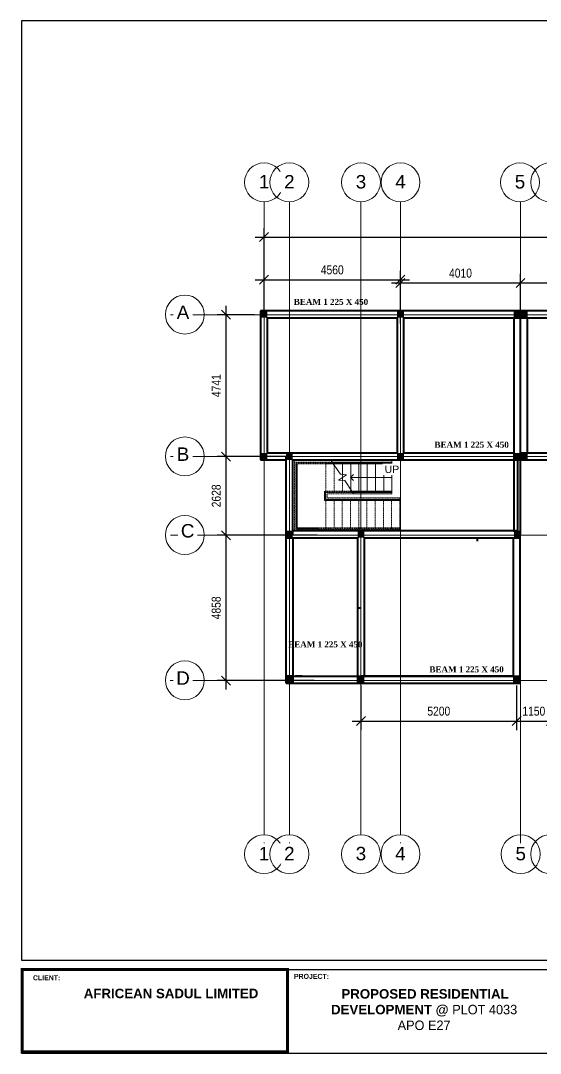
# Model space of a CAD drawing. Header units: inches. Extents: x 23 to 2032867, y 13 to 664695.
# Drawn here: x 680619 to 697983, y 3193 to 37714 of the extents above; entities that cross this region are included whole.
import ezdxf

# ---------------------------------------------------------------- set-up
doc = ezdxf.new("R2010")
doc.units = ezdxf.units.IN
doc.header["$MEASUREMENT"] = 0
doc.linetypes.add('Grid Line', pattern=[22.225, 12.7, -3.175, 3.175, -3.175])
doc.linetypes.add('Overhead', pattern=[3.96875, 2.38125, -1.5875])
for name, color, linetype, lineweight in [('A-ANNO-DIMS', 211, 'Continuous', 9), ('A-FLOR', 192, 'Continuous', 9), ('A-FLOR-HRAL', 11, 'Continuous', 9), ('A-FLOR-HRAL-MBND', 5, 'Overhead', 9), ('A-WALL', 7, 'Continuous', 9), ('S-GRID', 1, 'Continuous', 9), ('S-GRID-IDEN', 1, 'Continuous', 9), ('S-STRS', 31, 'Continuous', 9), ('S-STRS-ANNO', 31, 'Continuous', 9), ('S-STRS-MBND', 31, 'Overhead', 9), ('S-STRS-TEXT', 31, 'Continuous', 9)]:
    doc.layers.add(name, color=color, linetype=linetype, lineweight=lineweight)
for name, color, linetype in [('Annotation - Text', 7, 'Continuous'), ('dimensions', 1, 'Continuous'), ('F5', 5, 'Continuous')]:
    doc.layers.add(name, color=color, linetype=linetype)
doc.styles.add('Arial', font='arial.ttf', dxfattribs={"height": 250})
doc.styles.add('Arial_1', font='arial.ttf', dxfattribs={"height": 300})
doc.styles.add('GENERATED_STYLE_3', font='arialbd.ttf')
doc.styles.get("Standard").update_dxf_attribs({"font": 'arial.ttf'})
doc.styles.add('Technic', font='technic_.ttf', dxfattribs={"height": 300})
doc.dimstyles.new('LP_-_3mm_Technic', dxfattribs={"dimscale": 304.8, "dimtxt": 398.500345, "dimasz": 0.984252, "dimexe": 0.984252, "dimexo": 0.656168, "dimgap": 0.574147, "dimtad": 1, "dimdec": 0, "dimzin": 0, "dimdsep": 46, "dimtxsty": 'Technic', "dimblk1": 'OBLIQUE', "dimblk2": 'OBLIQUE', "dimsah": 1, "dimcen": 0.09, "dimdle": 0.984252, "dimazin": 0, "dimtfac": 1, "dimtdec": 4, "dimtix": 1, "dimtmove": 0, "dimatfit": 3, "dimfxl": 1, "dimtvp": 1, "dimtfill": 1, "dimtolj": 1, "dimtzin": 0, "dimarcsym": 2})

# ---------------------------------------------------------------- blocks, each defined once
blk = doc.blocks.new('Railing - Railing-258493-Level 1')
at = {"layer": 'A-FLOR-HRAL-MBND'}
for p, q in [((-4982, 3368), (-4982, 1162)), ((-3992, 3368), (-4982, 3368)), ((-4982, 3368), (-4982, 1162)), ((-3992, 3368), (-4982, 3368)), ((-4982, 3368), (-4982, 1162)), ((-3992, 3368), (-4982, 3368)), ((-4982, 3368), (-4982, 1162)), ((-3992, 3368), (-4982, 3368)), ((-4982, 3368), (-4982, 1162)), ((-3992, 3368), (-4982, 3368)), ((-4982, 3368), (-4982, 1162)), ((-3992, 3368), (-4982, 3368)), ((-4952, 3338), (-4952, 1192)), ((-3992, 3338), (-4952, 3338)), ((-4952, 3338), (-4952, 1192)), ((-3992, 3338), (-4952, 3338)), ((-4952, 3338), (-4952, 1192)), ((-3992, 3338), (-4952, 3338)), ((-4952, 3338), (-4952, 1192)), ((-3992, 3338), (-4952, 3338)), ((-4952, 3338), (-4952, 1192)), ((-3992, 3338), (-4952, 3338)), ((-4952, 3338), (-4952, 1192)), ((-3992, 3338), (-4952, 3338)), ((-3773, 3368), (-3992, 3368)), ((-3773, 3368), (-3992, 3368)), ((-3773, 3368), (-3992, 3368)), ((-3773, 3368), (-3992, 3368)), ((-3773, 3368), (-3992, 3368)), ((-3773, 3368), (-3992, 3368)), ((-3752, 3338), (-3992, 3338)), ((-3752, 3338), (-3992, 3338)), ((-3752, 3338), (-3992, 3338)), ((-3752, 3338), (-3992, 3338)), ((-3752, 3338), (-3992, 3338)), ((-3752, 3338), (-3992, 3338)), ((-4982, 1162), (-4267, 1162)), ((-4982, 1162), (-4267, 1162)), ((-4982, 1162), (-4267, 1162)), ((-4982, 1162), (-4267, 1162)), ((-4982, 1162), (-4267, 1162)), ((-4982, 1162), (-4267, 1162)), ((-4952, 1192), (-4267, 1192)), ((-4952, 1192), (-4267, 1192)), ((-4952, 1192), (-4267, 1192)), ((-4952, 1192), (-4267, 1192)), ((-4952, 1192), (-4267, 1192)), ((-4952, 1192), (-4267, 1192)), ((-4267, 1192), (-1517, 1192)), ((-4267, 1192), (-1517, 1192)), ((-4267, 1192), (-1517, 1192)), ((-4267, 1192), (-1517, 1192)), ((-4267, 1192), (-1517, 1192)), ((-4267, 1192), (-1517, 1192)), ((-4267, 1162), (-1517, 1162)), ((-4267, 1162), (-1517, 1162)), ((-4267, 1162), (-1517, 1162)), ((-4267, 1162), (-1517, 1162)), ((-4267, 1162), (-1517, 1162)), ((-4267, 1162), (-1517, 1162)), ((-1517, 1192), (-1517, 1162)), ((-1517, 1192), (-1517, 1162)), ((-1517, 1192), (-1517, 1162)), ((-1517, 1192), (-1517, 1162)), ((-1517, 1192), (-1517, 1162)), ((-1517, 1192), (-1517, 1162))]:
    blk.add_line(p, q, dxfattribs=at)
blk = doc.blocks.new('Railing - Railing-258497-Level 1')
at = {"layer": 'A-FLOR-HRAL-MBND'}
for p, q in [((-4032, 2419), (-4032, 2404)), ((-3992, 2419), (-4032, 2419)), ((-4032, 2419), (-4032, 2404)), ((-3992, 2419), (-4032, 2419)), ((-4032, 2419), (-4032, 2404)), ((-3992, 2419), (-4032, 2419)), ((-4032, 2419), (-4032, 2404)), ((-3992, 2419), (-4032, 2419)), ((-4032, 2419), (-4032, 2404)), ((-3992, 2419), (-4032, 2419)), ((-4032, 2419), (-4032, 2404)), ((-3992, 2419), (-4032, 2419)), ((-3115, 2419), (-3992, 2419)), ((-3115, 2419), (-3992, 2419)), ((-3115, 2419), (-3992, 2419)), ((-3115, 2419), (-3992, 2419)), ((-3115, 2419), (-3992, 2419)), ((-3115, 2419), (-3992, 2419)), ((-3095, 2389), (-3997, 2389)), ((-3095, 2389), (-3997, 2389)), ((-3095, 2389), (-3997, 2389)), ((-3095, 2389), (-3997, 2389)), ((-3095, 2389), (-3997, 2389)), ((-3095, 2389), (-3997, 2389))]:
    blk.add_line(p, q, dxfattribs=at)
blk = doc.blocks.new('Top Rail Type - Top Rail_Internal_-258594-Level 1')
at = {"layer": 'A-FLOR-HRAL'}
for p, q in [((-1784, 3373), (-2021, 3373)), ((-2021, 3333), (-1784, 3333)), ((-1984, 3351), (-1984, 3356))]:
    blk.add_line(p, q, dxfattribs=at)
at = {"layer": 'A-FLOR-HRAL', "flags": 128}
blk.add_lwpolyline([(-1784, 3355), (-1784, 3353), (-1784, 3351)], dxfattribs=at)
blk = doc.blocks.new('Top Rail Type - Top Rail_Internal_-V1-Level 1')
at = {"layer": 'A-FLOR-HRAL', "linetype": 'Overhead'}
for p, q in [((-4987, 3373), (-4987, 1157)), ((-3992, 3373), (-4987, 3373)), ((-4947, 3333), (-4947, 1197)), ((-3992, 3333), (-4947, 3333)), ((-3776, 3373), (-3992, 3373)), ((-3749, 3333), (-3992, 3333)), ((-4987, 1157), (-4267, 1157)), ((-4947, 1197), (-4267, 1197)), ((-4267, 1197), (-1517, 1197)), ((-4267, 1157), (-1517, 1157)), ((-1517, 1197), (-1517, 1157))]:
    blk.add_line(p, q, dxfattribs=at)
at = {"layer": 'A-FLOR-HRAL'}
for p, q in [((-3776, 3373), (-3749, 3333)), ((-1784, 3373), (-3776, 3373)), ((-1784, 3333), (-3749, 3333)), ((-1784, 3333), (-1784, 3373))]:
    blk.add_line(p, q, dxfattribs=at)
blk = doc.blocks.new('Top Rail Type - Top Rail_Internal_-258609-Level 1')
at = {"layer": 'A-FLOR-HRAL'}
for p, q in [((-1784, 2424), (-2021, 2424)), ((-2021, 2384), (-1784, 2384)), ((-1984, 2402), (-1984, 2406))]:
    blk.add_line(p, q, dxfattribs=at)
at = {"layer": 'A-FLOR-HRAL', "flags": 128}
blk.add_lwpolyline([(-1784, 2406), (-1784, 2404), (-1784, 2402)], dxfattribs=at)
blk = doc.blocks.new('Top Rail Type - Top Rail_Internal_-V2-Level 1')
at = {"layer": 'A-FLOR-HRAL', "linetype": 'Overhead'}
for p, q in [((-4017, 2384), (-4017, 2424)), ((-3119, 2424), (-4017, 2424)), ((-3091, 2384), (-4017, 2384))]:
    blk.add_line(p, q, dxfattribs=at)
at = {"layer": 'A-FLOR-HRAL'}
for p, q in [((-3119, 2424), (-3091, 2384)), ((-1784, 2424), (-3119, 2424)), ((-1784, 2384), (-1784, 2424)), ((-3997, 2404), (-4037, 2404)), ((-4037, 2404), (-4037, 2106)), ((-4037, 2106), (-1517, 2106)), ((-3997, 2404), (-3997, 2146)), ((-3997, 2146), (-1517, 2146)), ((-1784, 2384), (-3091, 2384)), ((-1517, 2146), (-1517, 2106))]:
    blk.add_line(p, q, dxfattribs=at)
blk = doc.blocks.new('_Oblique')
at = {"color": 0, "linetype": 'ByBlock', "lineweight": -2}
blk.add_line((-0.5, -0.5), (0.5, 0.5), dxfattribs=at)
blk = doc.blocks.new('*D368')
at = {"layer": 'A-ANNO-DIMS', "color": 0, "lineweight": -2, "transparency": 16777216}
for p, q in [((689682, 23142), (687183, 23142)), ((687483, 20214), (687483, 23442)), ((690529, 20514), (687183, 20514))]:
    blk.add_line(p, q, dxfattribs=at)
at = {"layer": 'Defpoints', "color": 0, "transparency": 16777216}
for p in [(687483, 23142), (689882, 23142), (690729, 20514)]:
    blk.add_point(p, dxfattribs=at)
at = {"layer": 'A-ANNO-DIMS', "color": 0, "lineweight": -2, "transparency": 16777216, "xscale": 299.9999841142121, "yscale": 299.9999841142121, "zscale": 299.9999841142121}
for p, rotation in [((687483, 23142), 90), ((687483, 20514), 270)]:
    blk.add_blockref('_Oblique', p, dxfattribs=dict(at, rotation=rotation))
at = {"layer": 'A-ANNO-DIMS', "color": 0, "transparency": 16777216, "insert": (687155, 21828), "char_height": 300, "attachment_point": 5, "rotation": 90, "style": 'Technic', "bg_fill": 3, "box_fill_scale": 1.25, "bg_fill_color": 256, "bg_fill_true_color": 13158600, "bg_fill_transparency": 0}
blk.add_mtext('\\A1;2628', dxfattribs=at)
blk = doc.blocks.new('*D369')
at = {"layer": 'A-ANNO-DIMS', "color": 0, "lineweight": -2, "transparency": 16777216}
for p, q in [((687483, 22842), (687483, 28183)), ((688435, 27883), (687183, 27883)), ((689682, 23142), (687183, 23142))]:
    blk.add_line(p, q, dxfattribs=at)
at = {"layer": 'Defpoints', "color": 0, "transparency": 16777216}
for p in [(687483, 27883), (688635, 27883), (689882, 23142)]:
    blk.add_point(p, dxfattribs=at)
at = {"layer": 'A-ANNO-DIMS', "color": 0, "lineweight": -2, "transparency": 16777216, "xscale": 299.9999841142121, "yscale": 299.9999841142121, "zscale": 299.9999841142121}
for p, rotation in [((687483, 27883), 90), ((687483, 23142), 270)]:
    blk.add_blockref('_Oblique', p, dxfattribs=dict(at, rotation=rotation))
at = {"layer": 'A-ANNO-DIMS', "color": 0, "transparency": 16777216, "insert": (687156, 25512), "char_height": 300, "attachment_point": 5, "rotation": 90, "style": 'Technic', "bg_fill": 3, "box_fill_scale": 1.25, "bg_fill_color": 256, "bg_fill_true_color": 13158600, "bg_fill_transparency": 0}
blk.add_mtext('\\A1;4741', dxfattribs=at)
blk = doc.blocks.new('*D370')
at = {"layer": 'A-ANNO-DIMS', "color": 0, "lineweight": -2, "transparency": 16777216}
for p, q in [((693310, 27807), (693310, 29245)), ((697320, 27922), (697320, 29245)), ((693010, 28945), (697620, 28945))]:
    blk.add_line(p, q, dxfattribs=at)
at = {"layer": 'Defpoints', "color": 0, "transparency": 16777216}
for p in [(697320, 28945), (697320, 27722), (693310, 27607)]:
    blk.add_point(p, dxfattribs=at)
at = {"layer": 'A-ANNO-DIMS', "color": 0, "lineweight": -2, "transparency": 16777216, "xscale": 299.9999841142121, "yscale": 299.9999841142121, "zscale": 299.9999841142121, "rotation": 180}
blk.add_blockref('_Oblique', (693310, 28945), dxfattribs=at)
at = {"layer": 'A-ANNO-DIMS', "color": 0, "lineweight": -2, "transparency": 16777216, "xscale": 299.9999841142121, "yscale": 299.9999841142121, "zscale": 299.9999841142121}
blk.add_blockref('_Oblique', (697320, 28945), dxfattribs=at)
at = {"layer": 'A-ANNO-DIMS', "color": 0, "transparency": 16777216, "insert": (695315, 29273), "char_height": 300, "attachment_point": 5, "style": 'Technic', "bg_fill": 3, "box_fill_scale": 1.25, "bg_fill_color": 256, "bg_fill_true_color": 13158600, "bg_fill_transparency": 0}
blk.add_mtext('\\A1;4010', dxfattribs=at)
blk = doc.blocks.new('*D371')
at = {"layer": 'A-ANNO-DIMS', "color": 0, "lineweight": -2, "transparency": 16777216}
for p, q in [((697190, 15486), (697190, 14001)), ((698340, 15487), (698340, 14001)), ((696890, 14301), (698640, 14301))]:
    blk.add_line(p, q, dxfattribs=at)
at = {"layer": 'Defpoints', "color": 0, "transparency": 16777216}
for p in [(697190, 15686), (698340, 15687)]:
    blk.add_point(p, dxfattribs=at)
at = {"layer": 'A-ANNO-DIMS', "color": 0, "lineweight": -2, "transparency": 16777216, "xscale": 299.9999841142121, "yscale": 299.9999841142121, "zscale": 299.9999841142121, "rotation": 180}
blk.add_blockref('_Oblique', (697190, 14301), dxfattribs=at)
at = {"layer": 'A-ANNO-DIMS', "color": 0, "lineweight": -2, "transparency": 16777216, "xscale": 299.9999841142121, "yscale": 299.9999841142121, "zscale": 299.9999841142121}
blk.add_blockref('_Oblique', (698340, 14301), dxfattribs=at)
at = {"layer": 'A-ANNO-DIMS', "color": 0, "transparency": 16777216, "insert": (697765, 14630), "char_height": 300, "attachment_point": 5, "style": 'Technic', "bg_fill": 3, "box_fill_scale": 1.25, "bg_fill_color": 256, "bg_fill_true_color": 13158600, "bg_fill_transparency": 0}
blk.add_mtext('\\A1;1150', dxfattribs=at)
at = {"layer": 'Defpoints', "color": 0, "transparency": 16777216}
blk.add_point((698340, 14301), dxfattribs=at)
blk = doc.blocks.new('*D372')
at = {"layer": 'A-ANNO-DIMS', "color": 0, "lineweight": -2, "transparency": 16777216}
for p, q in [((691990, 15486), (691990, 14001)), ((697190, 15486), (697190, 14001)), ((691690, 14301), (697490, 14301))]:
    blk.add_line(p, q, dxfattribs=at)
at = {"layer": 'Defpoints', "color": 0, "transparency": 16777216}
for p in [(691990, 15686), (697190, 15686), (697190, 14301)]:
    blk.add_point(p, dxfattribs=at)
at = {"layer": 'A-ANNO-DIMS', "color": 0, "lineweight": -2, "transparency": 16777216, "xscale": 299.9999841142121, "yscale": 299.9999841142121, "zscale": 299.9999841142121, "rotation": 180}
blk.add_blockref('_Oblique', (691990, 14301), dxfattribs=at)
at = {"layer": 'A-ANNO-DIMS', "color": 0, "lineweight": -2, "transparency": 16777216, "xscale": 299.9999841142121, "yscale": 299.9999841142121, "zscale": 299.9999841142121}
blk.add_blockref('_Oblique', (697190, 14301), dxfattribs=at)
at = {"layer": 'A-ANNO-DIMS', "color": 0, "transparency": 16777216, "insert": (694590, 14630), "char_height": 300, "attachment_point": 5, "style": 'Technic', "bg_fill": 3, "box_fill_scale": 1.25, "bg_fill_color": 256, "bg_fill_true_color": 13158600, "bg_fill_transparency": 0}
blk.add_mtext('\\A1;5200', dxfattribs=at)
blk = doc.blocks.new('Grid - M_Grid Head - Circle-45800-Level 1')
at = {"layer": 'S-GRID-IDEN'}
blk.add_circle((0, 0), 6.5, dxfattribs=at)
blk = doc.blocks.new('*D353')
at = {"layer": 'A-ANNO-DIMS', "color": 0, "lineweight": -2, "transparency": 16777216}
for p, q in [((688750, 28211), (688750, 30778)), ((723364, 28211), (723364, 30778)), ((688450, 30478), (723664, 30478))]:
    blk.add_line(p, q, dxfattribs=at)
at = {"layer": 'Defpoints', "color": 0, "transparency": 16777216}
for p in [(723364, 30478), (688750, 28011), (723364, 28011)]:
    blk.add_point(p, dxfattribs=at)
at = {"layer": 'A-ANNO-DIMS', "color": 0, "lineweight": -2, "transparency": 16777216, "xscale": 299.9999841142121, "yscale": 299.9999841142121, "zscale": 299.9999841142121, "rotation": 180}
blk.add_blockref('_Oblique', (688750, 30478), dxfattribs=at)
at = {"layer": 'A-ANNO-DIMS', "color": 0, "lineweight": -2, "transparency": 16777216, "xscale": 299.9999841142121, "yscale": 299.9999841142121, "zscale": 299.9999841142121}
blk.add_blockref('_Oblique', (723364, 30478), dxfattribs=at)
at = {"layer": 'A-ANNO-DIMS', "color": 0, "transparency": 16777216, "insert": (704354, 30809), "char_height": 300, "attachment_point": 5, "style": 'Technic', "bg_fill": 3, "box_fill_scale": 1.25, "bg_fill_color": 256, "bg_fill_true_color": 13158600, "bg_fill_transparency": 0}
blk.add_mtext('\\A1;34614', dxfattribs=at)
blk = doc.blocks.new('*D354')
at = {"layer": 'A-ANNO-DIMS', "color": 0, "lineweight": -2, "transparency": 16777216}
for p, q in [((687483, 15356), (687483, 20814)), ((689512, 20514), (687183, 20514)), ((690427, 15656), (687183, 15656))]:
    blk.add_line(p, q, dxfattribs=at)
at = {"layer": 'Defpoints', "color": 0, "transparency": 16777216}
for p in [(687483, 20514), (689712, 20514), (690627, 15656)]:
    blk.add_point(p, dxfattribs=at)
at = {"layer": 'A-ANNO-DIMS', "color": 0, "lineweight": -2, "transparency": 16777216, "xscale": 299.9999841142121, "yscale": 299.9999841142121, "zscale": 299.9999841142121}
for p, rotation in [((687483, 20514), 90), ((687483, 15656), 270)]:
    blk.add_blockref('_Oblique', p, dxfattribs=dict(at, rotation=rotation))
at = {"layer": 'A-ANNO-DIMS', "color": 0, "transparency": 16777216, "insert": (687154, 18085), "char_height": 300, "attachment_point": 5, "rotation": 90, "style": 'Technic', "bg_fill": 3, "box_fill_scale": 1.25, "bg_fill_color": 256, "bg_fill_true_color": 13158600, "bg_fill_transparency": 0}
blk.add_mtext('\\A1;4858', dxfattribs=at)
blk = doc.blocks.new('*D332')
at = {"layer": 'A-ANNO-DIMS', "color": 0, "lineweight": -2, "transparency": 16777216}
for p, q in [((688750, 27916), (688750, 29354)), ((693310, 27588), (693310, 29354)), ((688450, 29054), (693610, 29054))]:
    blk.add_line(p, q, dxfattribs=at)
at = {"layer": 'Defpoints', "color": 0, "transparency": 16777216}
for p in [(693310, 29054), (688750, 27716), (693310, 27388)]:
    blk.add_point(p, dxfattribs=at)
at = {"layer": 'A-ANNO-DIMS', "color": 0, "lineweight": -2, "transparency": 16777216, "xscale": 299.9999841142121, "yscale": 299.9999841142121, "zscale": 299.9999841142121, "rotation": 180}
blk.add_blockref('_Oblique', (688750, 29054), dxfattribs=at)
at = {"layer": 'A-ANNO-DIMS', "color": 0, "lineweight": -2, "transparency": 16777216, "xscale": 299.9999841142121, "yscale": 299.9999841142121, "zscale": 299.9999841142121}
blk.add_blockref('_Oblique', (693310, 29054), dxfattribs=at)
at = {"layer": 'A-ANNO-DIMS', "color": 0, "transparency": 16777216, "insert": (691030, 29382), "char_height": 300, "attachment_point": 5, "style": 'Technic', "bg_fill": 3, "box_fill_scale": 1.25, "bg_fill_color": 256, "bg_fill_true_color": 13158600, "bg_fill_transparency": 0}
blk.add_mtext('\\A1;4560', dxfattribs=at)
blk = doc.blocks.new('*D333')
at = {"layer": 'A-ANNO-DIMS', "color": 0, "lineweight": -2, "transparency": 16777216}
for p, q in [((697320, 27807), (697320, 29245)), ((701998, 27480), (701998, 29245)), ((697020, 28945), (702298, 28945))]:
    blk.add_line(p, q, dxfattribs=at)
at = {"layer": 'Defpoints', "color": 0, "transparency": 16777216}
for p in [(701998, 28945), (697320, 27607), (701998, 27280)]:
    blk.add_point(p, dxfattribs=at)
at = {"layer": 'A-ANNO-DIMS', "color": 0, "lineweight": -2, "transparency": 16777216, "xscale": 299.9999841142121, "yscale": 299.9999841142121, "zscale": 299.9999841142121, "rotation": 180}
blk.add_blockref('_Oblique', (697320, 28945), dxfattribs=at)
at = {"layer": 'A-ANNO-DIMS', "color": 0, "lineweight": -2, "transparency": 16777216, "xscale": 299.9999841142121, "yscale": 299.9999841142121, "zscale": 299.9999841142121}
blk.add_blockref('_Oblique', (701998, 28945), dxfattribs=at)
at = {"layer": 'A-ANNO-DIMS', "color": 0, "transparency": 16777216, "insert": (699659, 29274), "char_height": 300, "attachment_point": 5, "style": 'Technic', "bg_fill": 3, "box_fill_scale": 1.25, "bg_fill_color": 256, "bg_fill_true_color": 13158600, "bg_fill_transparency": 0}
blk.add_mtext('\\A1;4678', dxfattribs=at)

msp = doc.modelspace()

# ---------------------------------------------------------------- hatches: boundary and pattern name
at = {"linetype": 'Continuous', "lineweight": 35}
h = msp.add_hatch(color=256, dxfattribs=at)
h.set_gradient(color1=(0, 0, 15), color2=(0, 0, 0), one_color=1)
h.paths.add_polyline_path([(697217.637, 23260.87), (697094.923, 23260.87), (697094.923, 23030.87), (697217.637, 23030.87)])
h.paths.add_polyline_path([(697324.923, 23260.87), (697217.637, 23260.87), (697217.637, 23030.87), (697324.923, 23030.87)])
h = msp.add_hatch(color=256, dxfattribs=at)
h.set_gradient(color1=(0, 0, 15), color2=(0, 0, 0), one_color=1)
h.paths.add_polyline_path([(697447.637, 23260.87), (697324.923, 23260.87), (697324.923, 23030.87), (697447.637, 23030.87)])
h.paths.add_polyline_path([(697554.923, 23260.87), (697447.637, 23260.87), (697447.637, 23030.87), (697554.923, 23030.87)])
h = msp.add_hatch(color=256, dxfattribs=at)
h.set_gradient(color1=(0, 0, 15), color2=(0, 0, 0), one_color=1)
h.paths.add_polyline_path([(691991.818, 20655.87), (691874.828, 20655.87), (691874.828, 20430.87), (691991.818, 20430.87)])
h.paths.add_polyline_path([(692099.103, 20655.87), (691991.818, 20655.87), (691991.818, 20430.87), (692099.103, 20430.87)])
h = msp.add_hatch(color=256, dxfattribs=at)
h.set_gradient(color1=(0, 0, 15), color2=(0, 0, 0), one_color=1)
h.paths.add_polyline_path([(697221.318, 20660.87), (697098.603, 20660.87), (697098.603, 20430.87), (697221.318, 20430.87)])
h.paths.add_polyline_path([(697328.603, 20660.87), (697221.318, 20660.87), (697221.318, 20430.87), (697328.603, 20430.87)])
h = msp.add_hatch(color=256, dxfattribs=at)
h.set_gradient(color1=(0, 0, 15), color2=(0, 0, 0), one_color=1)
h.paths.add_polyline_path([(689604.887, 15800.87), (689482.173, 15800.87), (689482.173, 15570.87), (689604.887, 15570.87)])
h.paths.add_polyline_path([(689712.173, 15800.87), (689604.887, 15800.87), (689604.887, 15570.87), (689712.173, 15570.87)])

# ---------------------------------------------------------------- linework, layer by layer
at = {"lineweight": 9}
msp.add_line((689538.085, 5996.071), (698714.678, 5996.071), dxfattribs=at)
for p, q in [((680669.21, 3243.798), (680669.21, 4878.162)), ((685627.594, 3243.798), (689538.085, 3243.798))]:
    msp.add_line(p, q)
at = {"const_width": 100.777}
msp.add_lwpolyline([(680669.21, 5996.071), (689538.085, 5996.071), (689538.085, 3243.798), (680669.21, 3243.798)], close=True, dxfattribs=at)
msp.add_lwpolyline([(732350.927, 3193.41), (680655.749, 3193.41), (680669.21, 5996.071), (732350.927, 5996.071)], close=True)
at = {"layer": 'A-FLOR'}
for p, q in [((697094.923, 28010.87), (693424.923, 28010.87)), ((697304.923, 16671.629), (697314.923, 16671.629)), ((689482.173, 15571.629), (689494.923, 15571.629))]:
    msp.add_line(p, q, dxfattribs=at)
at = {"layer": 'A-WALL', "lineweight": 35}
for p, q in [((690129.923, 28010.87), (688634.923, 28010.87)), ((688634.923, 28010.87), (688634.923, 23030.87)), ((693424.923, 28010.87), (690100.352, 28010.87)), ((698709.923, 28010.87), (693424.923, 28010.87)), ((688864.923, 27780.87), (690129.923, 27780.87)), ((688864.923, 23260.87), (688864.923, 27780.87)), ((690129.923, 27780.87), (693194.923, 27780.87)), ((693194.923, 27780.87), (693194.923, 27595.87)), ((693194.923, 27640.618), (693194.923, 24395.87)), ((693424.923, 26280.87), (693424.923, 27780.87)), ((693424.923, 27780.87), (698709.923, 27780.87)), ((697094.923, 27780.87), (697094.923, 26510.87)), ((697324.923, 23260.87), (697324.923, 27780.87)), ((697549.923, 23260.87), (697549.923, 27780.87)), ((693424.923, 24395.87), (693424.923, 26280.87)), ((697094.923, 26510.87), (697094.923, 24320.87)), ((693194.923, 24395.87), (693194.923, 23260.87)), ((693424.923, 23260.87), (693424.923, 24395.87)), ((697094.923, 24320.87), (697094.923, 23260.87)), ((697094.923, 23490.87), (697094.923, 20623.419)), ((697324.923, 20543.423), (697324.923, 23490.87)), ((693194.923, 23260.87), (688864.923, 23260.87)), ((689482.173, 23141.841), (689482.173, 22745.87)), ((697094.923, 23260.87), (693424.923, 23260.87)), ((694994.923, 23260.87), (693424.923, 23260.87)), ((697216.831, 23260.87), (697216.831, 20393.419)), ((698224.923, 23260.87), (697324.923, 23260.87)), ((697324.923, 23030.87), (697324.923, 23141.841)), ((688634.923, 23030.87), (689482.173, 23030.87)), ((689482.173, 23030.87), (689482.173, 20430.87)), ((689712.173, 22745.87), (689712.173, 23030.87)), ((689712.173, 20513.923), (689712.173, 23030.87)), ((689712.173, 23030.87), (698224.923, 23030.87)), ((689482.173, 20430.87), (691874.923, 20430.87)), ((689482.173, 20430.87), (689482.173, 15571.629)), ((696104.923, 20660.87), (689712.173, 20660.87)), ((691874.923, 20430.87), (691874.923, 18085.87)), ((691988.923, 20430.87), (691989.244, 20430.87)), ((692104.923, 15800.87), (692104.923, 20430.87)), ((692104.923, 20430.87), (696104.923, 20430.87)), ((693309.923, 20430.87), (697304.923, 20430.87)), ((695874.923, 20430.87), (695874.923, 20315.919)), ((697216.831, 20660.87), (696104.923, 20660.87)), ((697074.923, 20430.87), (697074.923, 15800.87)), ((697304.923, 16671.629), (697304.923, 20430.87)), ((691874.923, 18085.87), (691874.923, 15570.87)), ((691874.923, 18085.87), (691971.923, 18085.87)), ((697304.923, 15570.87), (697304.923, 16671.629)), ((692104.923, 15800.87), (692104.923, 16285.87)), ((689724.923, 15800.87), (689494.923, 15800.87)), ((689494.923, 15800.87), (689494.923, 15570.87)), ((689494.923, 15570.87), (689724.923, 15570.87)), ((689724.923, 15800.87), (697304.923, 15800.87)), ((689724.923, 15570.87), (689724.923, 15800.87)), ((689724.923, 15571.629), (689797.394, 15571.629)), ((690027.394, 15800.87), (689797.394, 15800.87)), ((689797.394, 15570.87), (690027.394, 15570.87)), ((690027.394, 15571.629), (691874.923, 15571.629)), ((691874.923, 15570.87), (693689.923, 15570.87)), ((695489.923, 15800.87), (691989.244, 15800.87)), ((691989.244, 15570.87), (697304.923, 15570.87)), ((697074.923, 15800.87), (695489.923, 15800.87))]:
    msp.add_line(p, q, dxfattribs=at)
at = {"layer": 'A-WALL'}
for p, q in [((689712.173, 22745.87), (689712.173, 20945.87)), ((691874.923, 16285.87), (691874.923, 18085.87))]:
    msp.add_line(p, q, dxfattribs=at)
at = {"layer": 'S-GRID', "linetype": 'Grid Line'}
for p, q in [((688749.923, 10245.821), (688749.923, 9954.069)), ((689597.173, 10245.821), (689597.173, 9954.069)), ((693309.923, 10245.821), (693309.923, 9954.069))]:
    msp.add_line(p, q, dxfattribs=at)
at = {"layer": 'S-STRS'}
for p, q in [((691026.858, 22944.107), (690992.222, 22994.107)), ((693023.222, 22994.107), (690992.222, 22994.107)), ((690992.222, 22994.107), (691026.858, 22944.107)), ((691030.599, 22938.707), (691026.858, 22944.107)), ((693023.222, 22944.107), (691026.858, 22944.107)), ((691300.902, 22548.505), (691058.308, 22898.707)), ((691098.222, 22944.107), (691098.222, 22938.707)), ((691098.222, 22898.707), (691098.222, 22841.089)), ((691373.222, 22944.107), (691373.222, 22938.707)), ((691373.222, 22898.707), (691373.222, 22543.513)), ((691648.222, 22944.107), (691648.222, 22938.707)), ((691648.222, 22898.707), (691648.222, 22047.126)), ((691923.222, 22944.107), (691923.222, 22938.707)), ((691923.222, 22898.707), (691923.222, 21989.507)), ((692198.222, 22944.107), (692198.222, 22938.707)), ((692198.222, 22898.707), (692198.222, 21989.507)), ((692473.222, 22944.107), (692473.222, 22938.707)), ((692473.222, 22898.707), (692473.222, 21989.507)), ((692748.222, 22944.107), (692748.222, 22938.707)), ((692748.222, 22898.707), (692748.222, 21989.507)), ((693023.222, 22994.107), (693023.222, 22944.107)), ((693023.222, 22944.107), (693023.222, 22938.707)), ((693023.222, 22898.707), (693023.222, 21989.507)), ((691242.724, 22353.708), (691503.719, 22534.506)), ((691503.719, 22534.506), (691300.902, 22548.505)), ((691373.222, 22444.107), (691373.222, 22344.701)), ((691445.541, 22339.709), (691242.724, 22353.708)), ((691688.136, 21989.507), (691445.541, 22339.709)), ((691719.585, 21944.107), (691715.845, 21949.507)), ((691754.222, 21894.107), (691719.585, 21944.107)), ((693023.222, 21944.107), (691719.585, 21944.107)), ((691719.585, 21944.107), (691754.222, 21894.107)), ((693023.222, 21894.107), (691754.222, 21894.107)), ((691923.222, 21949.507), (691923.222, 21944.107)), ((692198.222, 21949.507), (692198.222, 21944.107)), ((692473.222, 21949.507), (692473.222, 21944.107)), ((692748.222, 21949.507), (692748.222, 21944.107)), ((693023.222, 21949.507), (693023.222, 21944.107)), ((693023.222, 21944.107), (693023.222, 21894.107))]:
    msp.add_line(p, q, dxfattribs=at)
at = {"layer": 'S-STRS-ANNO'}
for p, q in [((691740.674, 22541.698), (691643.084, 22444.107)), ((691740.674, 22346.517), (691643.084, 22444.107)), ((691919.111, 22444.107), (691648.222, 22444.107)), ((692195.139, 22444.107), (691923.222, 22444.107)), ((692471.166, 22444.107), (692198.222, 22444.107)), ((692747.194, 22444.107), (692473.222, 22444.107)), ((693023.222, 22444.107), (692748.222, 22444.107))]:
    msp.add_line(p, q, dxfattribs=at)
at = {"layer": 'S-STRS-MBND'}
for p, q in [((689765.001, 22994.107), (689765.001, 20666.684)), ((690815.001, 22994.107), (689765.001, 22994.107)), ((689815.001, 22944.107), (689815.001, 20716.684)), ((690815.001, 22944.107), (689815.001, 22944.107)), ((689815.001, 22944.107), (689815.001, 20716.684)), ((690815.001, 22944.107), (689815.001, 22944.107)), ((690992.222, 22994.107), (690815.001, 22994.107)), ((690815.001, 22944.107), (690815.001, 21944.107)), ((691026.858, 22944.107), (690815.001, 22944.107)), ((691026.858, 22944.107), (690815.001, 22944.107)), ((691098.222, 22841.089), (691098.222, 21944.107)), ((691373.222, 22543.513), (691373.222, 22444.107)), ((691373.222, 22344.701), (691373.222, 21944.107)), ((690815.001, 21944.107), (690815.001, 21716.684)), ((691719.585, 21944.107), (690815.001, 21944.107)), ((690815.001, 21944.107), (690815.001, 21716.684)), ((691719.585, 21944.107), (690815.001, 21944.107)), ((690865.001, 21894.107), (690865.001, 21766.684)), ((691754.222, 21894.107), (690865.001, 21894.107)), ((690865.001, 21766.684), (693290.001, 21766.684)), ((691648.222, 22047.126), (691648.222, 21944.107)), ((693290.001, 21766.684), (693290.001, 21716.684)), ((690815.001, 21711.284), (690815.001, 21716.684)), ((690815.001, 21716.684), (693290.001, 21716.684)), ((690815.001, 21716.684), (693290.001, 21716.684)), ((690815.001, 20716.684), (690815.001, 21671.284)), ((691090.001, 21711.284), (691090.001, 21716.684)), ((691090.001, 20716.684), (691090.001, 21671.284)), ((691365.001, 21711.284), (691365.001, 21716.684)), ((691365.001, 20716.684), (691365.001, 21671.284)), ((691640.001, 21711.284), (691640.001, 21716.684)), ((691640.001, 20716.684), (691640.001, 21671.284)), ((691915.001, 21711.284), (691915.001, 21716.684)), ((691915.001, 20716.684), (691915.001, 21671.284)), ((692190.001, 21711.284), (692190.001, 21716.684)), ((692190.001, 20716.684), (692190.001, 21671.284)), ((692465.001, 21711.284), (692465.001, 21716.684)), ((692465.001, 20716.684), (692465.001, 21671.284)), ((692740.001, 21711.284), (692740.001, 21716.684)), ((692740.001, 20716.684), (692740.001, 21671.284)), ((693015.001, 21711.284), (693015.001, 21716.684)), ((693015.001, 20716.684), (693015.001, 21671.284)), ((693290.001, 21711.284), (693290.001, 21716.684)), ((693290.001, 20716.684), (693290.001, 21671.284)), ((689815.001, 20716.684), (690815.001, 20716.684)), ((689815.001, 20716.684), (690815.001, 20716.684)), ((690815.001, 20716.684), (693290.001, 20716.684)), ((690815.001, 20716.684), (693290.001, 20716.684)), ((693290.001, 20666.684), (693290.001, 20716.684)), ((689765.001, 20666.684), (690815.001, 20666.684)), ((690815.001, 20666.684), (693290.001, 20666.684))]:
    msp.add_line(p, q, dxfattribs=at)

# ---------------------------------------------------------------- block references
at = {"layer": 'A-FLOR-HRAL'}
for name in ['Top Rail Type - Top Rail_Internal_-V1-Level 1', 'Railing - Railing-258493-Level 1', 'Top Rail Type - Top Rail_Internal_-258594-Level 1', 'Top Rail Type - Top Rail_Internal_-V2-Level 1', 'Railing - Railing-258497-Level 1', 'Top Rail Type - Top Rail_Internal_-258609-Level 1']:
    msp.add_blockref(name, (694806.919, 19565.251), dxfattribs=at)
at = {"layer": 'S-GRID-IDEN', "xscale": 99.99999999999993, "yscale": 99.99999999999993, "zscale": 99.99999999999993, "rotation": 180}
for p in [(688749.923, 32309.351), (691989.244, 32309.351), (693309.923, 32309.351), (697302.717, 32309.351), (686103.389, 27888.718), (686103.369, 23147.877), (686103.389, 20519.958), (686103.389, 15662.373), (688749.004, 9851.609), (691988.326, 9851.609), (693309.004, 9851.609), (697326.798, 9851.609)]:
    msp.add_blockref('Grid - M_Grid Head - Circle-45800-Level 1', p, dxfattribs=at)

# ---------------------------------------------------------------- texts
at = {"char_height": 300, "attachment_point": 1}
for insert in [(694446.515, 23637.865), (694277.515, 16128.865)]:
    msp.add_mtext_dynamic_manual_height_columns('{\\fTimes New Roman|b1|i0|c0|p18;\\H0.66667x;BEAM 1 225 X 450} ', width=7248.12701, gutter_width=1, heights=[0], dxfattribs=dict(at, insert=insert))
at = {"layer": 'Annotation - Text', "color": 3, "linetype": 'Continuous', "lineweight": 20, "char_height": 317.22486, "width": 6766.08019, "attachment_point": 2, "line_spacing_factor": 0.992596, "style": 'GENERATED_STYLE_3'}
for s, insert in [('\\pi63.0992;AFRICEAN SADUL LIMITED', (685612.677, 5354.297)), ('\\pi63.0992;PROPOSED RESIDENTIAL DEVELOPMENT @ {\\fStencil|b0|i0|c0|p82;PLOT 4033 APO E27}', (694099.142, 5339.731))]:
    msp.add_mtext(s, dxfattribs=dict(at, insert=insert))
at = {"layer": 'F5', "color": 1, "lineweight": -2, "char_height": 166.0167, "width": 2510.01854, "attachment_point": 4}
for s, insert in [('{\\fArial|b1|i0|c0|p34;CLIENT:}', (681029.964, 5717.285)), ('{\\fArial|b1|i0|c0|p34;PROJECT:}', (689749.926, 5765.278))]:
    msp.add_mtext(s, dxfattribs=dict(at, insert=insert))

# ---------------------------------------------------------------- next in the draw order: texts
at = {"layer": 'S-GRID-IDEN', "char_height": 450, "width": 418.70402, "attachment_point": 2, "line_spacing_factor": 0.941778, "style": 'Arial_1', "bg_fill": 3, "box_fill_scale": 1.25, "bg_fill_color": 256, "bg_fill_true_color": 13158600, "bg_fill_transparency": 0}
for s, insert in [('1', (688750.045, 32553.562)), ('3', (691989.366, 32553.562)), ('4', (693310.045, 32553.562)), ('5', (697302.839, 32553.562)), ('1', (688749.126, 10095.821)), ('3', (691988.448, 10095.821)), ('4', (693309.126, 10095.821))]:
    msp.add_mtext(s, dxfattribs=dict(at, insert=insert))
at = {"layer": 'S-STRS-TEXT', "insert": (692781.891, 22843.222), "char_height": 250, "width": 579.19341, "attachment_point": 1, "line_spacing_factor": 0.941778, "style": 'Arial', "bg_fill": 3, "box_fill_scale": 1.25, "bg_fill_color": 256, "bg_fill_true_color": 13158600, "bg_fill_transparency": 0}
msp.add_mtext('UP', dxfattribs=at)

# ---------------------------------------------------------------- next in the draw order: dimensions: what is measured, and where the dimension line sits
at = {"layer": 'A-ANNO-DIMS'}
for base, p1, p2, override, picture, middle in [((697319.831, 28945.437), (693309.923, 27607.37), (697319.831, 27722.37), {"dimpost": '<>', "dimfxl": 3900}, '*D370', (695314.877, 29273.068)), ((698339.923, 14301.097), (697189.923, 15685.87), (698339.923, 15686.629), {"dimpost": '<>', "dimfxl": 1150.00025}, '*D371', (697764.923, 14629.606))]:
    dim = msp.add_linear_dim(base=base, p1=p1, p2=p2, dimstyle='LP_-_3mm_Technic', override=override, dxfattribs=at)
    dim.commit()
    dim.dimension.update_dxf_attribs({"geometry": picture, "text_midpoint": middle})
dim = msp.add_linear_dim(base=(687483.098, 23141.682), p1=(690729.173, 20513.682), p2=(689881.923, 23141.682), angle=90, dimstyle='LP_-_3mm_Technic', override={"dimpost": '<>', "dimfxl": 2734.562558}, dxfattribs=at)
dim.commit()
dim.dimension.update_dxf_attribs({"geometry": '*D368', "text_midpoint": (687154.809, 21827.682)})

# ---------------------------------------------------------------- next in the draw order: hatches: boundary and pattern name
at = {"linetype": 'Continuous', "lineweight": 35}
h = msp.add_hatch(color=256, dxfattribs=at)
h.set_gradient(color1=(0, 0, 15), color2=(0, 0, 0), one_color=1)
h.paths.add_polyline_path([(693317.637, 28010.87), (693194.923, 28010.87), (693194.923, 27780.87), (693317.637, 27780.87)])
h.paths.add_polyline_path([(693424.923, 28010.87), (693317.637, 28010.87), (693317.637, 27780.87), (693424.923, 27780.87)])
h = msp.add_hatch(color=256, dxfattribs=at)
h.set_gradient(color1=(0, 0, 15), color2=(0, 0, 0), one_color=1)
h.paths.add_polyline_path([(693317.637, 28005.87), (693200.648, 28005.87), (693200.648, 27780.87), (693317.637, 27780.87)])
h.paths.add_polyline_path([(693424.923, 28005.87), (693317.637, 28005.87), (693317.637, 27780.87), (693424.923, 27780.87)])
h = msp.add_hatch(color=256, dxfattribs=at)
h.set_gradient(color1=(0, 0, 15), color2=(0, 0, 0), one_color=1)
h.paths.add_polyline_path([(697217.637, 28010.87), (697094.923, 28010.87), (697094.923, 27780.87), (697217.637, 27780.87)])
h.paths.add_polyline_path([(697324.923, 28010.87), (697217.637, 28010.87), (697217.637, 27780.87), (697324.923, 27780.87)])
h = msp.add_hatch(color=256, dxfattribs=at)
h.set_gradient(color1=(0, 0, 15), color2=(0, 0, 0), one_color=1)
h.paths.add_polyline_path([(697217.637, 28005.87), (697100.648, 28005.87), (697100.648, 27780.87), (697217.637, 27780.87)])
h.paths.add_polyline_path([(697324.923, 28005.87), (697217.637, 28005.87), (697217.637, 27780.87), (697324.923, 27780.87)])
h = msp.add_hatch(color=256, dxfattribs=at)
h.set_gradient(color1=(0, 0, 15), color2=(0, 0, 0), one_color=1)
h.paths.add_polyline_path([(693317.637, 23260.87), (693194.923, 23260.87), (693194.923, 23030.87), (693317.637, 23030.87)])
h.paths.add_polyline_path([(693424.923, 23260.87), (693317.637, 23260.87), (693317.637, 23030.87), (693424.923, 23030.87)])
h = msp.add_hatch(color=256, dxfattribs=at)
h.set_gradient(color1=(0, 0, 15), color2=(0, 0, 0), one_color=1)
h.paths.add_polyline_path([(693317.637, 23255.87), (693200.648, 23255.87), (693200.648, 23030.87), (693317.637, 23030.87)])
h.paths.add_polyline_path([(693424.923, 23255.87), (693317.637, 23255.87), (693317.637, 23030.87), (693424.923, 23030.87)])
h = msp.add_hatch(color=256, dxfattribs=at)
h.set_gradient(color1=(0, 0, 15), color2=(0, 0, 0), one_color=1)
h.paths.add_polyline_path([(689604.887, 20660.87), (689482.173, 20660.87), (689482.173, 20430.87), (689604.887, 20430.87)])
h.paths.add_polyline_path([(689712.173, 20660.87), (689604.887, 20660.87), (689604.887, 20430.87), (689712.173, 20430.87)])
h = msp.add_hatch(color=256, dxfattribs=at)
h.set_gradient(color1=(0, 0, 15), color2=(0, 0, 0), one_color=1)
h.paths.add_polyline_path([(689604.887, 20655.87), (689487.898, 20655.87), (689487.898, 20430.87), (689604.887, 20430.87)])
h.paths.add_polyline_path([(689712.173, 20655.87), (689604.887, 20655.87), (689604.887, 20430.87), (689712.173, 20430.87)])

# ---------------------------------------------------------------- next in the draw order: linework, layer by layer
at = {"layer": 'S-GRID', "linetype": 'Grid Line'}
msp.add_line((685621.361, 20513.682), (725817.603, 20513.682), dxfattribs=at)

# ---------------------------------------------------------------- next in the draw order: block references
at = {"layer": 'S-GRID-IDEN', "xscale": 99.99999999999993, "yscale": 99.99999999999993, "zscale": 99.99999999999993, "rotation": 180}
for p in [(689597.173, 32309.351), (698311.642, 32309.351), (689596.254, 9851.609)]:
    msp.add_blockref('Grid - M_Grid Head - Circle-45800-Level 1', p, dxfattribs=at)

# ---------------------------------------------------------------- next in the draw order: dimensions: what is measured, and where the dimension line sits
at = {"layer": 'A-ANNO-DIMS'}
dim = msp.add_linear_dim(base=(687483.098, 27882.682), p1=(689881.923, 23141.682), p2=(688634.923, 27882.682), angle=90, dimstyle='LP_-_3mm_Technic', override={"dimpost": '<>', "dimfxl": 4750}, dxfattribs=at)
dim.commit()
dim.dimension.update_dxf_attribs({"geometry": '*D369', "text_midpoint": (687155.905, 25512.182)})
dim = msp.add_linear_dim(base=(697189.923, 14301.097), p1=(691989.923, 15685.87), p2=(697189.923, 15685.87), dimstyle='LP_-_3mm_Technic', override={"dimpost": '<>', "dimfxl": 5200}, dxfattribs=at)
dim.commit()
dim.dimension.update_dxf_attribs({"geometry": '*D372', "text_midpoint": (694589.923, 14629.606)})

# ---------------------------------------------------------------- next in the draw order: hatches: boundary and pattern name
at = {"linetype": 'Continuous', "lineweight": 35}
h = msp.add_hatch(color=256, dxfattribs=at)
h.set_gradient(color1=(0, 0, 15), color2=(0, 0, 0), one_color=1)
h.paths.add_polyline_path([(688757.637, 28010.87), (688634.923, 28010.87), (688634.923, 27780.87), (688757.637, 27780.87)])
h.paths.add_polyline_path([(688864.923, 28010.87), (688757.637, 28010.87), (688757.637, 27780.87), (688864.923, 27780.87)])
h = msp.add_hatch(color=256, dxfattribs=at)
h.set_gradient(color1=(0, 0, 15), color2=(0, 0, 0), one_color=1)
h.paths.add_polyline_path([(688757.637, 28005.87), (688640.648, 28005.87), (688640.648, 27780.87), (688757.637, 27780.87)])
h.paths.add_polyline_path([(688864.923, 28005.87), (688757.637, 28005.87), (688757.637, 27780.87), (688864.923, 27780.87)])
h = msp.add_hatch(color=256, dxfattribs=at)
h.set_gradient(color1=(0, 0, 15), color2=(0, 0, 0), one_color=1)
h.paths.add_polyline_path([(688757.637, 23260.87), (688634.923, 23260.87), (688634.923, 23030.87), (688757.637, 23030.87)])
h.paths.add_polyline_path([(688864.923, 23260.87), (688757.637, 23260.87), (688757.637, 23030.87), (688864.923, 23030.87)])
h = msp.add_hatch(color=256, dxfattribs=at)
h.set_gradient(color1=(0, 0, 15), color2=(0, 0, 0), one_color=1)
h.paths.add_polyline_path([(688757.637, 23255.87), (688640.648, 23255.87), (688640.648, 23030.87), (688757.637, 23030.87)])
h.paths.add_polyline_path([(688864.923, 23255.87), (688757.637, 23255.87), (688757.637, 23030.87), (688864.923, 23030.87)])
h = msp.add_hatch(color=256, dxfattribs=at)
h.set_gradient(color1=(0, 0, 15), color2=(0, 0, 0), one_color=1)
h.paths.add_polyline_path([(689604.887, 23260.87), (689482.173, 23260.87), (689482.173, 23030.87), (689604.887, 23030.87)])
h.paths.add_polyline_path([(689712.173, 23260.87), (689604.887, 23260.87), (689604.887, 23030.87), (689712.173, 23030.87)])
h = msp.add_hatch(color=256, dxfattribs=at)
h.set_gradient(color1=(0, 0, 15), color2=(0, 0, 0), one_color=1)
h.paths.add_polyline_path([(689604.887, 23255.87), (689487.898, 23255.87), (689487.898, 23030.87), (689604.887, 23030.87)])
h.paths.add_polyline_path([(689712.173, 23255.87), (689604.887, 23255.87), (689604.887, 23030.87), (689712.173, 23030.87)])
h = msp.add_hatch(color=256, dxfattribs=at)
h.set_gradient(color1=(0, 0, 15), color2=(0, 0, 0), one_color=1)
h.paths.add_polyline_path([(691997.637, 15800.87), (691874.923, 15800.87), (691874.923, 15570.87), (691997.637, 15570.87)])
h.paths.add_polyline_path([(692104.923, 15800.87), (691997.637, 15800.87), (691997.637, 15570.87), (692104.923, 15570.87)])
h = msp.add_hatch(color=256, dxfattribs=at)
h.set_gradient(color1=(0, 0, 15), color2=(0, 0, 0), one_color=1)
h.paths.add_polyline_path([(691997.637, 15795.87), (691880.648, 15795.87), (691880.648, 15570.87), (691997.637, 15570.87)])
h.paths.add_polyline_path([(692104.923, 15795.87), (691997.637, 15795.87), (691997.637, 15570.87), (692104.923, 15570.87)])
h = msp.add_hatch(color=256, dxfattribs=at)
h.set_gradient(color1=(0, 0, 15), color2=(0, 0, 0), one_color=1)
h.paths.add_polyline_path([(697197.637, 15800.87), (697074.923, 15800.87), (697074.923, 15570.87), (697197.637, 15570.87)])
h.paths.add_polyline_path([(697304.923, 15800.87), (697197.637, 15800.87), (697197.637, 15570.87), (697304.923, 15570.87)])

# ---------------------------------------------------------------- next in the draw order: linework, layer by layer
at = {"layer": 'S-GRID', "linetype": 'Grid Line'}
for p, q in [((688749.923, 31659.351), (688749.923, 10501.609)), ((689597.173, 31659.351), (689597.173, 10501.609)), ((691989.244, 31659.351), (691989.244, 10501.609)), ((693309.923, 31659.351), (693309.923, 10501.609)), ((697319.831, 31659.351), (697319.831, 9954.069)), ((685621.361, 27882.682), (725817.603, 27882.682)), ((685621.361, 23141.682), (725817.603, 23141.682)), ((685609.408, 15656.337), (725817.603, 15656.337)), ((685621.361, 15655.682), (725817.603, 15655.682))]:
    msp.add_line(p, q, dxfattribs=at)

# ---------------------------------------------------------------- next in the draw order: texts
at = {"layer": 'S-GRID-IDEN', "char_height": 450, "width": 418.70402, "attachment_point": 2, "line_spacing_factor": 0.941778, "style": 'Arial_1', "bg_fill": 3, "box_fill_scale": 1.25, "bg_fill_color": 256, "bg_fill_true_color": 13158600, "bg_fill_transparency": 0}
for s, insert in [('2', (689597.295, 32553.562)), ('C', (686197.259, 20886.94)), ('2', (689596.376, 10095.821))]:
    msp.add_mtext(s, dxfattribs=dict(at, insert=insert))

# ---------------------------------------------------------------- next in the draw order: texts
for s, insert in [('A', (686043.045, 28189.625)), ('B', (686043.025, 23448.784)), ('D', (686043.045, 15963.28)), ('5', (697326.92, 10095.821))]:
    msp.add_mtext(s, dxfattribs=dict(at, insert=insert))

# ---------------------------------------------------------------- next in the draw order: dimensions: what is measured, and where the dimension line sits
at = {"layer": 'A-ANNO-DIMS'}
dim = msp.add_linear_dim(base=(723364.188, 30477.533), p1=(688749.923, 28010.87), p2=(723364.188, 28010.87), dimstyle='LP_-_3mm_Technic', override={"dimpost": '<>', "dimfxl": 4560}, dxfattribs=at)
dim.commit()
dim.dimension.update_dxf_attribs({"geometry": '*D353', "text_midpoint": (704354.341, 30477.533), "dimtype": 160})
dim = msp.add_linear_dim(base=(687483.098, 20513.923), p1=(690626.923, 15656.337), p2=(689712.173, 20513.923), angle=90, dimstyle='LP_-_3mm_Technic', override={"dimpost": '<>', "dimfxl": 2734.562558}, dxfattribs=at)
dim.commit()
dim.dimension.update_dxf_attribs({"geometry": '*D354', "text_midpoint": (687153.931, 18085.13)})

# ---------------------------------------------------------------- next in the draw order: hatches: boundary and pattern name
at = {"linetype": 'Continuous', "lineweight": 35}
h = msp.add_hatch(color=256, dxfattribs=at)
h.set_gradient(color1=(0, 0, 15), color2=(0, 0, 0), one_color=1)
h.paths.add_polyline_path([(697447.637, 28010.87), (697324.923, 28010.87), (697324.923, 27780.87), (697447.637, 27780.87)])
h.paths.add_polyline_path([(697554.923, 28010.87), (697447.637, 28010.87), (697447.637, 27780.87), (697554.923, 27780.87)])

# ---------------------------------------------------------------- next in the draw order: linework, layer by layer
at = {"layer": 'A-WALL', "lineweight": 35}
msp.add_line((689712.173, 20430.87), (689712.173, 15571.629), dxfattribs=at)

# ---------------------------------------------------------------- next in the draw order: block references
at = {"layer": 'S-GRID-IDEN', "xscale": 99.99999999999993, "yscale": 99.99999999999993, "zscale": 99.99999999999993, "rotation": 180}
msp.add_blockref('Grid - M_Grid Head - Circle-45800-Level 1', (698310.724, 9851.609), dxfattribs=at)

# ---------------------------------------------------------------- next in the draw order: texts
at = {"char_height": 300, "attachment_point": 1}
for insert in [(689747.015, 28413.365), (689557.515, 16964.865)]:
    msp.add_mtext_dynamic_manual_height_columns('{\\fTimes New Roman|b1|i0|c0|p18;\\H0.66667x;BEAM 1 225 X 450} ', width=7248.12701, gutter_width=1, heights=[0], dxfattribs=dict(at, insert=insert))

# ---------------------------------------------------------------- next in the draw order: dimensions: what is measured, and where the dimension line sits
at = {"layer": 'A-ANNO-DIMS'}
for base, p1, p2, picture, middle in [((693309.923, 29053.81), (688749.923, 27715.744), (693309.923, 27388.244), '*D332', (691029.923, 29382.319)), ((701998.211, 28945.437), (697319.831, 27607.37), (701998.211, 27279.87), '*D333', (699659.021, 29273.726))]:
    dim = msp.add_linear_dim(base=base, p1=p1, p2=p2, dimstyle='LP_-_3mm_Technic', override={"dimpost": '<>', "dimfxl": 4560}, dxfattribs=at)
    dim.commit()
    dim.dimension.update_dxf_attribs({"geometry": picture, "text_midpoint": middle})

# ---------------------------------------------------------------- next in the draw order: linework, layer by layer
at = {"layer": 'dimensions', "color": 7}
msp.add_lwpolyline([(732350.927, 6297.168), (680655.749, 6297.168), (680655.749, 37713.721), (732350.927, 37713.721)], close=True, dxfattribs=at)

doc.saveas('drawing.dxf')
